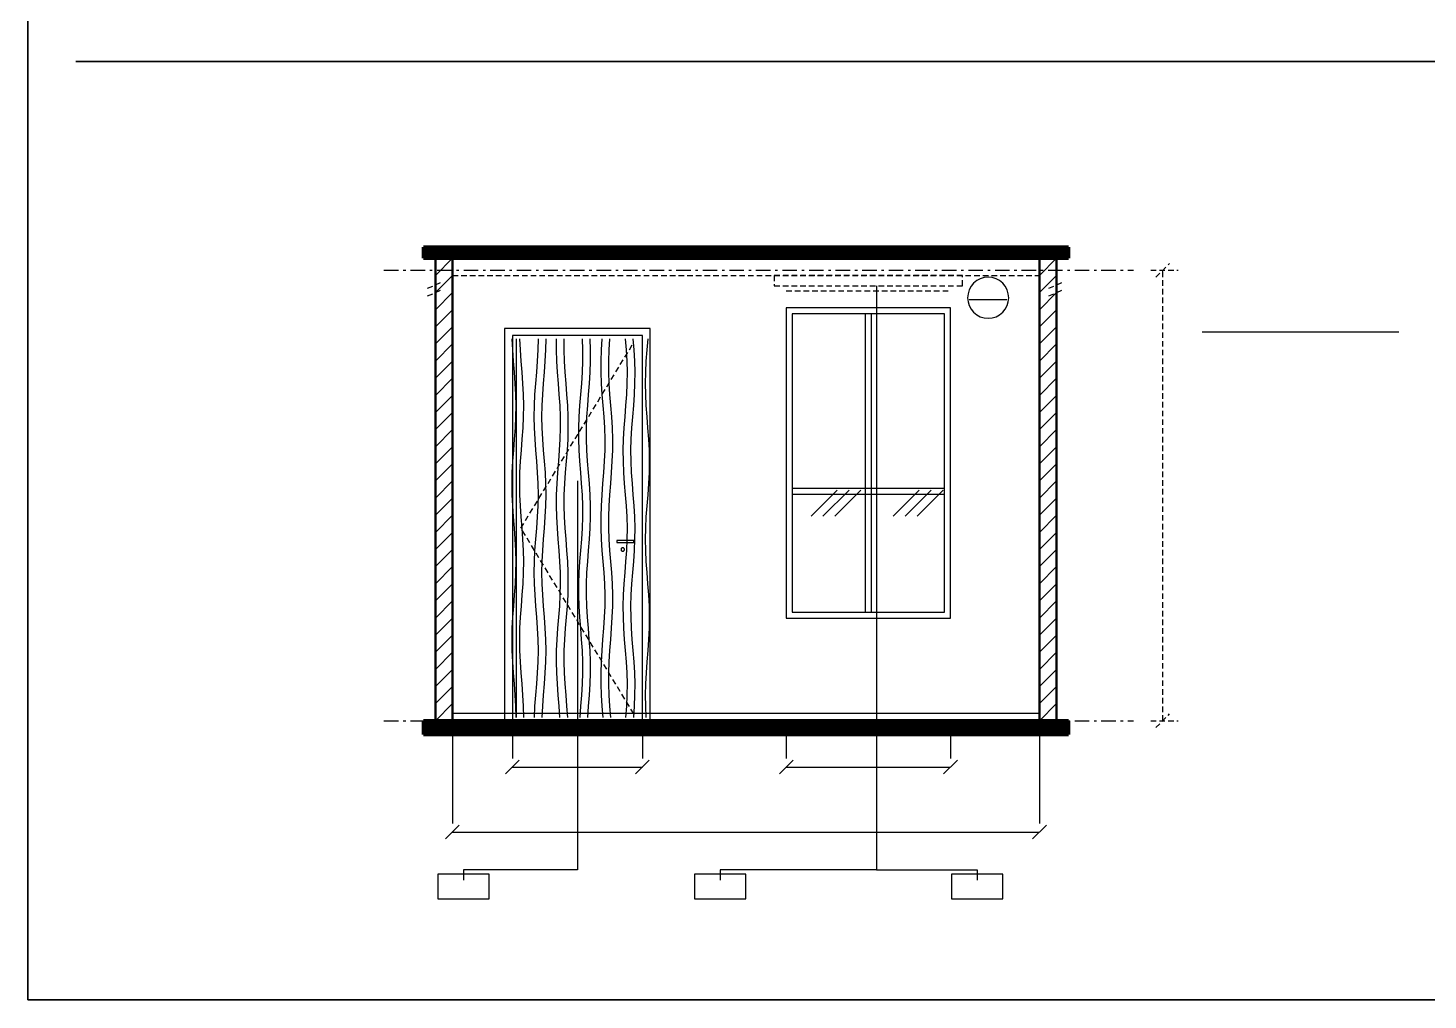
# Model space of a CAD drawing. Header units: millimetres. Extents: x -39780 to 216580, y 220 to 11660.
# Drawn here: x 60220 to 68400, y 220 to 5894 of the extents above; entities that cross this region are included whole.
import ezdxf

# ---------------------------------------------------------------- set-up
doc = ezdxf.new("R2010")
doc.units = ezdxf.units.MM
for name, color, linetype, lineweight in [('AXIS', 8, 'CONTINUOUS', 9), ('BAND', 7, 'CONTINUOUS', 60), ('DETAIL', 7, 'CONTINUOUS', 18), ('DIM', 7, 'CONTINUOUS', 13), ('FRAME', 7, 'CONTINUOUS', 25), ('GLASS', 7, 'CONTINUOUS', 18), ('HATCH', 8, 'CONTINUOUS', 9), ('OPEN', 8, 'CONTINUOUS', 9), ('PENDING', 8, 'CONTINUOUS', 13), ('SYMBOL', 7, 'CONTINUOUS', 18), ('TAG', 7, 'CONTINUOUS', 13), ('WALL', 7, 'CONTINUOUS', 35), ('WOOD', 7, 'CONTINUOUS', 18)]:
    doc.layers.add(name, color=color, linetype=linetype, lineweight=lineweight)

msp = doc.modelspace()

# ---------------------------------------------------------------- linework, layer by layer
at = {"layer": 'AXIS'}
for p, q in [((62300, 4480), (62384.7, 4480)), ((62412.9, 4480), (62427, 4480)), ((62455.2, 4480), (62539.9, 4480)), ((62568.1, 4480), (62582.2, 4480)), ((62610.4, 4480), (62695.1, 4480)), ((62723.3, 4480), (62737.4, 4480)), ((62765.7, 4480), (62850.3, 4480)), ((62878.6, 4480), (62892.7, 4480)), ((62920.9, 4480), (63005.6, 4480)), ((63033.8, 4480), (63047.9, 4480)), ((63076.1, 4480), (63160.8, 4480)), ((63189, 4480), (63203.1, 4480)), ((63231.3, 4480), (63316, 4480)), ((63344.2, 4480), (63358.3, 4480)), ((63386.6, 4480), (63471.2, 4480)), ((63499.4, 4480), (63513.6, 4480)), ((63541.8, 4480), (63626.4, 4480)), ((63654.7, 4480), (63668.8, 4480)), ((63697, 4480), (63781.7, 4480)), ((63809.9, 4480), (63824, 4480)), ((63852.2, 4480), (63936.9, 4480)), ((63965.1, 4480), (63979.2, 4480)), ((64007.4, 4480), (64092.1, 4480)), ((64120.3, 4480), (64134.4, 4480)), ((64162.7, 4480), (64247.3, 4480)), ((64275.6, 4480), (64289.7, 4480)), ((64317.9, 4480), (64402.6, 4480)), ((64430.8, 4480), (64444.9, 4480)), ((64473.1, 4480), (64557.8, 4480)), ((64586, 4480), (64600.1, 4480)), ((64628.3, 4480), (64713, 4480)), ((64741.2, 4480), (64755.3, 4480)), ((64783.6, 4480), (64868.2, 4480)), ((64896.4, 4480), (64910.6, 4480)), ((64938.8, 4480), (65023.4, 4480)), ((65051.7, 4480), (65065.8, 4480)), ((65094, 4480), (65178.7, 4480)), ((65206.9, 4480), (65221, 4480)), ((65249.2, 4480), (65333.9, 4480)), ((65362.1, 4480), (65376.2, 4480)), ((65404.4, 4480), (65489.1, 4480)), ((65517.3, 4480), (65531.4, 4480)), ((65559.7, 4480), (65644.3, 4480)), ((65672.6, 4480), (65686.7, 4480)), ((65714.9, 4480), (65799.6, 4480)), ((65827.8, 4480), (65841.9, 4480)), ((65870.1, 4480), (65954.8, 4480)), ((65983, 4480), (65997.1, 4480)), ((66025.3, 4480), (66110, 4480)), ((66138.2, 4480), (66152.3, 4480)), ((66180.6, 4480), (66265.2, 4480)), ((66293.4, 4480), (66307.6, 4480)), ((66335.8, 4480), (66420.4, 4480)), ((66448.7, 4480), (66462.8, 4480)), ((66491, 4480), (66575.7, 4480)), ((66603.9, 4480), (66618, 4480)), ((66646.2, 4480), (66680, 4480)), ((62300, 1850), (62384.7, 1850)), ((62412.9, 1850), (62427, 1850)), ((62455.2, 1850), (62539.9, 1850)), ((62568.1, 1850), (62582.2, 1850)), ((62610.4, 1850), (62695.1, 1850)), ((62723.3, 1850), (62737.4, 1850)), ((62765.7, 1850), (62850.3, 1850)), ((62878.6, 1850), (62892.7, 1850)), ((62920.9, 1850), (63005.6, 1850)), ((63033.8, 1850), (63047.9, 1850)), ((63076.1, 1850), (63160.8, 1850)), ((63189, 1850), (63203.1, 1850)), ((63231.3, 1850), (63316, 1850)), ((63344.2, 1850), (63358.3, 1850)), ((63386.6, 1850), (63471.2, 1850)), ((63499.4, 1850), (63513.6, 1850)), ((63541.8, 1850), (63626.4, 1850)), ((63654.7, 1850), (63668.8, 1850)), ((63697, 1850), (63781.7, 1850)), ((63809.9, 1850), (63824, 1850)), ((63852.2, 1850), (63936.9, 1850)), ((63965.1, 1850), (63979.2, 1850)), ((64007.4, 1850), (64092.1, 1850)), ((64120.3, 1850), (64134.4, 1850)), ((64162.7, 1850), (64247.3, 1850)), ((64275.6, 1850), (64289.7, 1850)), ((64317.9, 1850), (64402.6, 1850)), ((64430.8, 1850), (64444.9, 1850)), ((64473.1, 1850), (64557.8, 1850)), ((64586, 1850), (64600.1, 1850)), ((64628.3, 1850), (64713, 1850)), ((64741.2, 1850), (64755.3, 1850)), ((64783.6, 1850), (64868.2, 1850)), ((64896.4, 1850), (64910.6, 1850)), ((64938.8, 1850), (65023.4, 1850)), ((65051.7, 1850), (65065.8, 1850)), ((65094, 1850), (65178.7, 1850)), ((65206.9, 1850), (65221, 1850)), ((65249.2, 1850), (65333.9, 1850)), ((65362.1, 1850), (65376.2, 1850)), ((65404.4, 1850), (65489.1, 1850)), ((65517.3, 1850), (65531.4, 1850)), ((65559.7, 1850), (65644.3, 1850)), ((65672.6, 1850), (65686.7, 1850)), ((65714.9, 1850), (65799.6, 1850)), ((65827.8, 1850), (65841.9, 1850)), ((65870.1, 1850), (65954.8, 1850)), ((65983, 1850), (65997.1, 1850)), ((66025.3, 1850), (66110, 1850)), ((66138.2, 1850), (66152.3, 1850)), ((66180.6, 1850), (66265.2, 1850)), ((66293.4, 1850), (66307.6, 1850)), ((66335.8, 1850), (66420.4, 1850)), ((66448.7, 1850), (66462.8, 1850)), ((66491, 1850), (66575.7, 1850)), ((66603.9, 1850), (66618, 1850)), ((66646.2, 1850), (66680, 1850))]:
    msp.add_line(p, q, dxfattribs=at)
at = {"layer": 'BAND'}
for p, q in [((66300, 4615), (62530, 4615)), ((62530, 4615), (62530, 4550)), ((62530, 4614), (66300, 4614)), ((62530, 4606), (66300, 4606)), ((62530, 4598), (66300, 4598)), ((62530, 4590), (66300, 4590)), ((62530, 4582), (66300, 4582)), ((66300, 4550), (66300, 4615)), ((62530, 4574), (66300, 4574)), ((62530, 4566), (66300, 4566)), ((62530, 4558), (66300, 4558)), ((62530, 4550), (66300, 4550)), ((62530, 4550), (66300, 4550)), ((62530, 1850), (66300, 1850)), ((66300, 1850), (62530, 1850)), ((62530, 1850), (62530, 1770)), ((62530, 1842), (66300, 1842)), ((62530, 1834), (66300, 1834)), ((62530, 1826), (66300, 1826)), ((62530, 1818), (66300, 1818)), ((62530, 1810), (66300, 1810)), ((62530, 1802), (66300, 1802)), ((66300, 1770), (66300, 1850)), ((62530, 1794), (66300, 1794)), ((62530, 1786), (66300, 1786)), ((62530, 1778), (66300, 1778)), ((62530, 1770), (66300, 1770)), ((62530, 1770), (66300, 1770))]:
    msp.add_line(p, q, dxfattribs=at)
at = {"layer": 'DETAIL'}
for p, q in [((63075, 1870), (63075, 4080)), ((63760, 2902), (63660, 2902)), ((63660, 2902), (63660, 2890)), ((63660, 2890), (63760, 2890)), ((63760, 2890), (63760, 2902)), ((63685.2, 2852), (63685, 2850)), ((63685, 2850), (63685.2, 2848)), ((63685.8, 2853.8), (63685.2, 2852)), ((63685.2, 2848), (63685.8, 2846.2)), ((63686.7, 2855.6), (63685.8, 2853.8)), ((63685.8, 2846.2), (63686.7, 2844.4)), ((63687.9, 2857.1), (63686.7, 2855.6)), ((63686.7, 2844.4), (63687.9, 2842.9)), ((63689.4, 2858.3), (63687.9, 2857.1)), ((63687.9, 2842.9), (63689.4, 2841.7)), ((63691.2, 2859.2), (63689.4, 2858.3)), ((63689.4, 2841.7), (63691.2, 2840.8)), ((63693, 2859.8), (63691.2, 2859.2)), ((63691.2, 2840.8), (63693, 2840.2)), ((63695, 2860), (63693, 2859.8)), ((63693, 2840.2), (63695, 2840)), ((63697, 2859.8), (63695, 2860)), ((63695, 2840), (63697, 2840.2)), ((63698.8, 2859.2), (63697, 2859.8)), ((63697, 2840.2), (63698.8, 2840.8)), ((63700.6, 2858.3), (63698.8, 2859.2)), ((63698.8, 2840.8), (63700.6, 2841.7)), ((63702.1, 2857.1), (63700.6, 2858.3)), ((63700.6, 2841.7), (63702.1, 2842.9)), ((63703.3, 2855.6), (63702.1, 2857.1)), ((63702.1, 2842.9), (63703.3, 2844.4)), ((63704.2, 2853.8), (63703.3, 2855.6)), ((63703.3, 2844.4), (63704.2, 2846.2)), ((63704.8, 2852), (63704.2, 2853.8)), ((63704.2, 2846.2), (63704.8, 2848)), ((63705, 2850), (63704.8, 2852)), ((63704.8, 2848), (63705, 2850)), ((62700, 1895), (66130, 1895))]:
    msp.add_line(p, q, dxfattribs=at)
at = {"layer": 'DIM'}
for p, q in [((62700, 1850), (62700, 1250)), ((63050, 1850), (63050, 1630)), ((63810, 1850), (63810, 1630)), ((64650, 1850), (64650, 1630)), ((65610, 1850), (65610, 1630)), ((66130, 1850), (66130, 1250)), ((63010, 1540), (63090, 1620)), ((63050, 1580), (63810, 1580)), ((63770, 1540), (63850, 1620)), ((64610, 1540), (64690, 1620)), ((64650, 1580), (65610, 1580)), ((65570, 1540), (65650, 1620)), ((62660, 1160), (62740, 1240)), ((66090, 1160), (66170, 1240)), ((62700, 1200), (66130, 1200))]:
    msp.add_line(p, q, dxfattribs=at)
at = {"layer": 'FRAME'}
for p, q in [((60220, 11660), (60220, 220)), ((60500, 5700), (74300, 5700)), ((60220, 220), (76580, 220))]:
    msp.add_line(p, q, dxfattribs=at)
at = {"layer": 'GLASS'}
for p, q in [((65610, 4260), (64650, 4260)), ((64650, 4260), (64650, 2450)), ((65610, 2450), (65610, 4260)), ((65575, 4225), (64685, 4225)), ((64685, 4225), (64685, 2485)), ((65148, 4225), (65112, 4225)), ((65112, 4225), (65112, 2485)), ((65148, 2485), (65148, 4225)), ((65575, 2485), (65575, 4225)), ((65575, 3206), (64685, 3206)), ((64685, 3206), (64685, 3174)), ((65575, 3174), (65575, 3206)), ((64685, 3174), (65575, 3174)), ((64685, 2485), (65575, 2485)), ((65112, 2485), (65148, 2485)), ((64650, 2450), (65610, 2450))]:
    msp.add_line(p, q, dxfattribs=at)
at = {"layer": 'HATCH'}
for p, q in [((62600, 4450), (62700, 4550)), ((66130, 4450), (66230, 4550)), ((62600, 4350), (62700, 4450)), ((66130, 4350), (66230, 4450)), ((62600, 4250), (62700, 4350)), ((66130, 4250), (66230, 4350)), ((62600, 4150), (62700, 4250)), ((66130, 4150), (66230, 4250)), ((62600, 4050), (62700, 4150)), ((66130, 4050), (66230, 4150)), ((62600, 3950), (62700, 4050)), ((63052.2, 4015), (63049, 4080)), ((63056.9, 3950), (63052.2, 4015)), ((63097.2, 4015), (63094, 4080)), ((63101.9, 3950), (63097.2, 4015)), ((63197.1, 3950), (63200.6, 4015)), ((63200.6, 4015), (63202, 4080)), ((63242.1, 3950), (63245.6, 4015)), ((63245.6, 4015), (63247, 4080)), ((63308.1, 4015), (63308.7, 4080)), ((63309.9, 3950), (63308.1, 4015)), ((63353.1, 4015), (63353.7, 4080)), ((63354.9, 3950), (63353.1, 4015)), ((63461.6, 4015), (63459.2, 4080)), ((63461.8, 3950), (63461.6, 4015)), ((63506.6, 4015), (63504.2, 4080)), ((63506.8, 3950), (63506.6, 4015)), ((63568.2, 3950), (63570.3, 4015)), ((63570.3, 4015), (63574.3, 4080)), ((63613.2, 3950), (63615.3, 4015)), ((63615.3, 4015), (63619.3, 4080)), ((63716.5, 4015), (63711.5, 4080)), ((63720.2, 3950), (63716.5, 4015)), ((63761.5, 4015), (63756.5, 4080)), ((63765.2, 3950), (63761.5, 4015)), ((63832.7, 3950), (63837.6, 4015)), ((63837.6, 4015), (63842.9, 4080)), ((66130, 3950), (66230, 4050)), ((62600, 3850), (62700, 3950)), ((63062.2, 3885), (63056.9, 3950)), ((63107.2, 3885), (63101.9, 3950)), ((63192.2, 3885), (63197.1, 3950)), ((63237.2, 3885), (63242.1, 3950)), ((63313.7, 3885), (63309.9, 3950)), ((63358.7, 3885), (63354.9, 3950)), ((63459.6, 3885), (63461.8, 3950)), ((63504.6, 3885), (63506.8, 3950)), ((63568.4, 3885), (63568.2, 3950)), ((63613.4, 3885), (63613.2, 3950)), ((63721.9, 3885), (63720.2, 3950)), ((63766.9, 3885), (63765.2, 3950)), ((63829.3, 3885), (63832.7, 3950)), ((66130, 3850), (66230, 3950)), ((62600, 3750), (62700, 3850)), ((63067.1, 3820), (63062.2, 3885)), ((63112.1, 3820), (63107.2, 3885)), ((63186.9, 3820), (63192.2, 3885)), ((63231.9, 3820), (63237.2, 3885)), ((63318.7, 3820), (63313.7, 3885)), ((63363.7, 3820), (63358.7, 3885)), ((63455.5, 3820), (63459.6, 3885)), ((63500.5, 3820), (63504.6, 3885)), ((63571, 3820), (63568.4, 3885)), ((63616, 3820), (63613.4, 3885)), ((63721.3, 3820), (63721.9, 3885)), ((63766.3, 3820), (63766.9, 3885)), ((63828, 3820), (63829.3, 3885)), ((66130, 3750), (66230, 3850)), ((63070.6, 3755), (63067.1, 3820)), ((63115.6, 3755), (63112.1, 3820)), ((63182.2, 3755), (63186.9, 3820)), ((63227.2, 3755), (63231.9, 3820)), ((63324, 3755), (63318.7, 3820)), ((63369, 3755), (63363.7, 3820)), ((63450.4, 3755), (63455.5, 3820)), ((63495.4, 3755), (63500.5, 3820)), ((63575.3, 3755), (63571, 3820)), ((63620.3, 3755), (63616, 3820)), ((63718.4, 3755), (63721.3, 3820)), ((63763.4, 3755), (63766.3, 3820)), ((63829.1, 3755), (63828, 3820)), ((62600, 3650), (62700, 3750)), ((63072, 3690), (63070.6, 3755)), ((63071, 3625), (63072, 3690)), ((63117, 3690), (63115.6, 3755)), ((63116, 3625), (63117, 3690)), ((63178, 3625), (63179, 3690)), ((63179, 3690), (63182.2, 3755)), ((63223, 3625), (63224, 3690)), ((63224, 3690), (63227.2, 3755)), ((63328.5, 3690), (63324, 3755)), ((63331.3, 3625), (63328.5, 3690)), ((63373.5, 3690), (63369, 3755)), ((63376.3, 3625), (63373.5, 3690)), ((63440.9, 3625), (63445.2, 3690)), ((63445.2, 3690), (63450.4, 3755)), ((63485.9, 3625), (63490.2, 3690)), ((63490.2, 3690), (63495.4, 3755)), ((63580.5, 3690), (63575.3, 3755)), ((63585.7, 3625), (63580.5, 3690)), ((63625.5, 3690), (63620.3, 3755)), ((63630.7, 3625), (63625.5, 3690)), ((63708.6, 3625), (63713.9, 3690)), ((63713.9, 3690), (63718.4, 3755)), ((63753.6, 3625), (63758.9, 3690)), ((63758.9, 3690), (63763.4, 3755)), ((63832.3, 3690), (63829.1, 3755)), ((63837, 3625), (63832.3, 3690)), ((66130, 3650), (66230, 3750)), ((62600, 3550), (62700, 3650)), ((63067.9, 3560), (63071, 3625)), ((63112.9, 3560), (63116, 3625)), ((63179.4, 3560), (63178, 3625)), ((63224.4, 3560), (63223, 3625)), ((63331.9, 3560), (63331.3, 3625)), ((63376.9, 3560), (63376.3, 3625)), ((63438.4, 3560), (63440.9, 3625)), ((63483.4, 3560), (63485.9, 3625)), ((63589.7, 3560), (63585.7, 3625)), ((63634.7, 3560), (63630.7, 3625)), ((63703.5, 3560), (63708.6, 3625)), ((63748.5, 3560), (63753.6, 3625)), ((63842.3, 3560), (63837, 3625)), ((66130, 3550), (66230, 3650)), ((62600, 3450), (62700, 3550)), ((63063.1, 3495), (63067.9, 3560)), ((63108.1, 3495), (63112.9, 3560)), ((63182.9, 3495), (63179.4, 3560)), ((63227.9, 3495), (63224.4, 3560)), ((63330.2, 3495), (63331.9, 3560)), ((63375.2, 3495), (63376.9, 3560)), ((63438.2, 3495), (63438.4, 3560)), ((63483.2, 3495), (63483.4, 3560)), ((63591.8, 3495), (63589.7, 3560)), ((63636.8, 3495), (63634.7, 3560)), ((63699.8, 3495), (63703.5, 3560)), ((63744.8, 3495), (63748.5, 3560)), ((63847.2, 3495), (63842.3, 3560)), ((66130, 3450), (66230, 3550)), ((62600, 3350), (62700, 3450)), ((63057.8, 3430), (63063.1, 3495)), ((63102.8, 3430), (63108.1, 3495)), ((63187.8, 3430), (63182.9, 3495)), ((63232.8, 3430), (63227.9, 3495)), ((63326.4, 3430), (63330.2, 3495)), ((63371.4, 3430), (63375.2, 3495)), ((63440.4, 3430), (63438.2, 3495)), ((63485.4, 3430), (63483.2, 3495)), ((63591.6, 3430), (63591.8, 3495)), ((63636.6, 3430), (63636.8, 3495)), ((63698.1, 3430), (63699.8, 3495)), ((63743.1, 3430), (63744.8, 3495)), ((63850.7, 3430), (63847.2, 3495)), ((66130, 3350), (66230, 3450)), ((63049.4, 3300), (63052.9, 3365)), ((63052.9, 3365), (63057.8, 3430)), ((63094.4, 3300), (63097.9, 3365)), ((63097.9, 3365), (63102.8, 3430)), ((63193.1, 3365), (63187.8, 3430)), ((63197.8, 3300), (63193.1, 3365)), ((63238.1, 3365), (63232.8, 3430)), ((63242.8, 3300), (63238.1, 3365)), ((63316, 3300), (63321.3, 3365)), ((63321.3, 3365), (63326.4, 3430)), ((63361, 3300), (63366.3, 3365)), ((63366.3, 3365), (63371.4, 3430)), ((63444.4, 3365), (63440.4, 3430)), ((63449.6, 3300), (63444.4, 3365)), ((63489.4, 3365), (63485.4, 3430)), ((63494.6, 3300), (63489.4, 3365)), ((63584.8, 3300), (63589.1, 3365)), ((63589.1, 3365), (63591.6, 3430)), ((63629.8, 3300), (63634.1, 3365)), ((63634.1, 3365), (63636.6, 3430)), ((63698.7, 3365), (63698.1, 3430)), ((63701.6, 3300), (63698.7, 3365)), ((63743.7, 3365), (63743.1, 3430)), ((63746.6, 3300), (63743.7, 3365)), ((63852, 3365), (63850.7, 3430)), ((63851, 3300), (63852, 3365)), ((62600, 3250), (62700, 3350)), ((63048, 3235), (63049.4, 3300)), ((63093, 3235), (63094.4, 3300)), ((63201, 3235), (63197.8, 3300)), ((63246, 3235), (63242.8, 3300)), ((63311.5, 3235), (63316, 3300)), ((63356.5, 3235), (63361, 3300)), ((63454.8, 3235), (63449.6, 3300)), ((63499.8, 3235), (63494.6, 3300)), ((63579.5, 3235), (63584.8, 3300)), ((63624.5, 3235), (63629.8, 3300)), ((63706.1, 3235), (63701.6, 3300)), ((63751.1, 3235), (63746.6, 3300)), ((63847.8, 3235), (63851, 3300)), ((66130, 3250), (66230, 3350)), ((62600, 3150), (62700, 3250)), ((63049, 3170), (63048, 3235)), ((63094, 3170), (63093, 3235)), ((63202, 3170), (63201, 3235)), ((63247, 3170), (63246, 3235)), ((63308.7, 3170), (63311.5, 3235)), ((63353.7, 3170), (63356.5, 3235)), ((63459.1, 3170), (63454.8, 3235)), ((63504.1, 3170), (63499.8, 3235)), ((63574.4, 3170), (63579.5, 3235)), ((63619.4, 3170), (63624.5, 3235)), ((63711.4, 3170), (63706.1, 3235)), ((63756.4, 3170), (63751.1, 3235)), ((63843, 3170), (63847.8, 3235)), ((64795, 3045), (64947, 3197)), ((64865, 3045), (65017, 3197)), ((64935, 3045), (65087, 3197)), ((65275, 3045), (65427, 3197)), ((65345, 3045), (65497, 3197)), ((65415, 3045), (65567, 3197)), ((66130, 3150), (66230, 3250)), ((62600, 3050), (62700, 3150)), ((63052.1, 3105), (63049, 3170)), ((63097.1, 3105), (63094, 3170)), ((63200.6, 3105), (63202, 3170)), ((63245.6, 3105), (63247, 3170)), ((63308.1, 3105), (63308.7, 3170)), ((63353.1, 3105), (63353.7, 3170)), ((63461.6, 3105), (63459.1, 3170)), ((63506.6, 3105), (63504.1, 3170)), ((63570.3, 3105), (63574.4, 3170)), ((63615.3, 3105), (63619.4, 3170)), ((63716.4, 3105), (63711.4, 3170)), ((63761.4, 3105), (63756.4, 3170)), ((63837.7, 3105), (63843, 3170)), ((66130, 3050), (66230, 3150)), ((62600, 2950), (62700, 3050)), ((63056.8, 3040), (63052.1, 3105)), ((63062.1, 2975), (63056.8, 3040)), ((63101.8, 3040), (63097.1, 3105)), ((63107.1, 2975), (63101.8, 3040)), ((63192.3, 2975), (63197.2, 3040)), ((63197.2, 3040), (63200.6, 3105)), ((63237.3, 2975), (63242.2, 3040)), ((63242.2, 3040), (63245.6, 3105)), ((63309.8, 3040), (63308.1, 3105)), ((63313.6, 2975), (63309.8, 3040)), ((63354.8, 3040), (63353.1, 3105)), ((63358.6, 2975), (63354.8, 3040)), ((63459.7, 2975), (63461.8, 3040)), ((63461.8, 3040), (63461.6, 3105)), ((63504.7, 2975), (63506.8, 3040)), ((63506.8, 3040), (63506.6, 3105)), ((63568.2, 3040), (63570.3, 3105)), ((63568.4, 2975), (63568.2, 3040)), ((63613.2, 3040), (63615.3, 3105)), ((63613.4, 2975), (63613.2, 3040)), ((63720.2, 3040), (63716.4, 3105)), ((63721.9, 2975), (63720.2, 3040)), ((63765.2, 3040), (63761.4, 3105)), ((63766.9, 2975), (63765.2, 3040)), ((63829.4, 2975), (63832.8, 3040)), ((63832.8, 3040), (63837.7, 3105)), ((66130, 2950), (66230, 3050)), ((62600, 2850), (62700, 2950)), ((63067, 2910), (63062.1, 2975)), ((63112, 2910), (63107.1, 2975)), ((63187, 2910), (63192.3, 2975)), ((63232, 2910), (63237.3, 2975)), ((63318.6, 2910), (63313.6, 2975)), ((63363.6, 2910), (63358.6, 2975)), ((63455.6, 2910), (63459.7, 2975)), ((63500.6, 2910), (63504.7, 2975)), ((63570.9, 2910), (63568.4, 2975)), ((63615.9, 2910), (63613.4, 2975)), ((63721.3, 2910), (63721.9, 2975)), ((63766.3, 2910), (63766.9, 2975)), ((63828, 2910), (63829.4, 2975)), ((66130, 2850), (66230, 2950)), ((63070.6, 2845), (63067, 2910)), ((63115.6, 2845), (63112, 2910)), ((63182.2, 2845), (63187, 2910)), ((63227.2, 2845), (63232, 2910)), ((63323.9, 2845), (63318.6, 2910)), ((63368.9, 2845), (63363.6, 2910)), ((63450.5, 2845), (63455.6, 2910)), ((63495.5, 2845), (63500.6, 2910)), ((63575.2, 2845), (63570.9, 2910)), ((63620.2, 2845), (63615.9, 2910)), ((63718.5, 2845), (63721.3, 2910)), ((63763.5, 2845), (63766.3, 2910)), ((63829, 2845), (63828, 2910)), ((62600, 2750), (62700, 2850)), ((63072, 2780), (63070.6, 2845)), ((63117, 2780), (63115.6, 2845)), ((63179, 2780), (63182.2, 2845)), ((63224, 2780), (63227.2, 2845)), ((63328.4, 2780), (63323.9, 2845)), ((63373.4, 2780), (63368.9, 2845)), ((63445.2, 2780), (63450.5, 2845)), ((63490.2, 2780), (63495.5, 2845)), ((63580.4, 2780), (63575.2, 2845)), ((63625.4, 2780), (63620.2, 2845)), ((63713.9, 2780), (63718.5, 2845)), ((63758.9, 2780), (63763.5, 2845)), ((63832.2, 2780), (63829, 2845)), ((66130, 2750), (66230, 2850)), ((62600, 2650), (62700, 2750)), ((63067.9, 2650), (63071, 2715)), ((63071, 2715), (63072, 2780)), ((63112.9, 2650), (63116, 2715)), ((63116, 2715), (63117, 2780)), ((63178, 2715), (63179, 2780)), ((63179.3, 2650), (63178, 2715)), ((63223, 2715), (63224, 2780)), ((63224.3, 2650), (63223, 2715)), ((63331.3, 2715), (63328.4, 2780)), ((63331.9, 2650), (63331.3, 2715)), ((63376.3, 2715), (63373.4, 2780)), ((63376.9, 2650), (63376.3, 2715)), ((63438.4, 2650), (63440.9, 2715)), ((63440.9, 2715), (63445.2, 2780)), ((63483.4, 2650), (63485.9, 2715)), ((63485.9, 2715), (63490.2, 2780)), ((63585.6, 2715), (63580.4, 2780)), ((63589.6, 2650), (63585.6, 2715)), ((63630.6, 2715), (63625.4, 2780)), ((63634.6, 2650), (63630.6, 2715)), ((63703.6, 2650), (63708.6, 2715)), ((63708.6, 2715), (63713.9, 2780)), ((63748.6, 2650), (63753.6, 2715)), ((63753.6, 2715), (63758.9, 2780)), ((63836.9, 2715), (63832.2, 2780)), ((63842.3, 2650), (63836.9, 2715)), ((66130, 2650), (66230, 2750)), ((62600, 2550), (62700, 2650)), ((63063.2, 2585), (63067.9, 2650)), ((63108.2, 2585), (63112.9, 2650)), ((63182.8, 2585), (63179.3, 2650)), ((63227.8, 2585), (63224.3, 2650)), ((63330.2, 2585), (63331.9, 2650)), ((63375.2, 2585), (63376.9, 2650)), ((63438.2, 2585), (63438.4, 2650)), ((63483.2, 2585), (63483.4, 2650)), ((63591.8, 2585), (63589.6, 2650)), ((63636.8, 2585), (63634.6, 2650)), ((63699.8, 2585), (63703.6, 2650)), ((63744.8, 2585), (63748.6, 2650)), ((63847.1, 2585), (63842.3, 2650)), ((66130, 2550), (66230, 2650)), ((62600, 2450), (62700, 2550)), ((63057.9, 2520), (63063.2, 2585)), ((63102.9, 2520), (63108.2, 2585)), ((63187.7, 2520), (63182.8, 2585)), ((63232.7, 2520), (63227.8, 2585)), ((63326.5, 2520), (63330.2, 2585)), ((63371.5, 2520), (63375.2, 2585)), ((63440.3, 2520), (63438.2, 2585)), ((63485.3, 2520), (63483.2, 2585)), ((63591.6, 2520), (63591.8, 2585)), ((63636.6, 2520), (63636.8, 2585)), ((63698.1, 2520), (63699.8, 2585)), ((63743.1, 2520), (63744.8, 2585)), ((63850.6, 2520), (63847.1, 2585)), ((66130, 2450), (66230, 2550)), ((63049.5, 2390), (63053, 2455)), ((63053, 2455), (63057.9, 2520)), ((63094.5, 2390), (63098, 2455)), ((63098, 2455), (63102.9, 2520)), ((63193, 2455), (63187.7, 2520)), ((63197.7, 2390), (63193, 2455)), ((63238, 2455), (63232.7, 2520)), ((63242.7, 2390), (63238, 2455)), ((63316.1, 2390), (63321.4, 2455)), ((63321.4, 2455), (63326.5, 2520)), ((63361.1, 2390), (63366.4, 2455)), ((63366.4, 2455), (63371.5, 2520)), ((63444.3, 2455), (63440.3, 2520)), ((63449.5, 2390), (63444.3, 2455)), ((63489.3, 2455), (63485.3, 2520)), ((63494.5, 2390), (63489.3, 2455)), ((63584.8, 2390), (63589.1, 2455)), ((63589.1, 2455), (63591.6, 2520)), ((63629.8, 2390), (63634.1, 2455)), ((63634.1, 2455), (63636.6, 2520)), ((63698.7, 2455), (63698.1, 2520)), ((63701.5, 2390), (63698.7, 2455)), ((63743.7, 2455), (63743.1, 2520)), ((63746.5, 2390), (63743.7, 2455)), ((63852, 2455), (63850.6, 2520)), ((63851, 2390), (63852, 2455)), ((62600, 2350), (62700, 2450)), ((63048, 2325), (63049.5, 2390)), ((63093, 2325), (63094.5, 2390)), ((63200.9, 2325), (63197.7, 2390)), ((63245.9, 2325), (63242.7, 2390)), ((63311.6, 2325), (63316.1, 2390)), ((63356.6, 2325), (63361.1, 2390)), ((63454.7, 2325), (63449.5, 2390)), ((63499.7, 2325), (63494.5, 2390)), ((63579.6, 2325), (63584.8, 2390)), ((63624.6, 2325), (63629.8, 2390)), ((63706, 2325), (63701.5, 2390)), ((63751, 2325), (63746.5, 2390)), ((63847.8, 2325), (63851, 2390)), ((66130, 2350), (66230, 2450)), ((62600, 2250), (62700, 2350)), ((63048.9, 2260), (63048, 2325)), ((63093.9, 2260), (63093, 2325)), ((63202, 2260), (63200.9, 2325)), ((63247, 2260), (63245.9, 2325)), ((63308.7, 2260), (63311.6, 2325)), ((63353.7, 2260), (63356.6, 2325)), ((63459, 2260), (63454.7, 2325)), ((63504, 2260), (63499.7, 2325)), ((63574.4, 2260), (63579.6, 2325)), ((63619.4, 2260), (63624.6, 2325)), ((63711.3, 2260), (63706, 2325)), ((63756.3, 2260), (63751, 2325)), ((63843.1, 2260), (63847.8, 2325)), ((66130, 2250), (66230, 2350)), ((62600, 2150), (62700, 2250)), ((63052, 2195), (63048.9, 2260)), ((63097, 2195), (63093.9, 2260)), ((63200.7, 2195), (63202, 2260)), ((63245.7, 2195), (63247, 2260)), ((63308.1, 2195), (63308.7, 2260)), ((63353.1, 2195), (63353.7, 2260)), ((63461.6, 2195), (63459, 2260)), ((63506.6, 2195), (63504, 2260)), ((63570.4, 2195), (63574.4, 2260)), ((63615.4, 2195), (63619.4, 2260)), ((63716.4, 2195), (63711.3, 2260)), ((63761.4, 2195), (63756.3, 2260)), ((63837.8, 2195), (63843.1, 2260)), ((66130, 2150), (66230, 2250)), ((62600, 2050), (62700, 2150)), ((63056.7, 2130), (63052, 2195)), ((63062.1, 2065), (63056.7, 2130)), ((63101.7, 2130), (63097, 2195)), ((63107.1, 2065), (63101.7, 2130)), ((63192.4, 2065), (63197.2, 2130)), ((63197.2, 2130), (63200.7, 2195)), ((63237.4, 2065), (63242.2, 2130)), ((63242.2, 2130), (63245.7, 2195)), ((63309.8, 2130), (63308.1, 2195)), ((63313.5, 2065), (63309.8, 2130)), ((63354.8, 2130), (63353.1, 2195)), ((63358.5, 2065), (63354.8, 2130)), ((63459.7, 2065), (63461.8, 2130)), ((63461.8, 2130), (63461.6, 2195)), ((63504.7, 2065), (63506.8, 2130)), ((63506.8, 2130), (63506.6, 2195)), ((63568.2, 2130), (63570.4, 2195)), ((63568.4, 2065), (63568.2, 2130)), ((63613.2, 2130), (63615.4, 2195)), ((63613.4, 2065), (63613.2, 2130)), ((63720.1, 2130), (63716.4, 2195)), ((63721.9, 2065), (63720.1, 2130)), ((63765.1, 2130), (63761.4, 2195)), ((63766.9, 2065), (63765.1, 2130)), ((63829.4, 2065), (63832.9, 2130)), ((63832.9, 2130), (63837.8, 2195)), ((66130, 2050), (66230, 2150)), ((62600, 1950), (62700, 2050)), ((63067, 2000), (63062.1, 2065)), ((63112, 2000), (63107.1, 2065)), ((63187, 2000), (63192.4, 2065)), ((63232, 2000), (63237.4, 2065)), ((63318.5, 2000), (63313.5, 2065)), ((63363.5, 2000), (63358.5, 2065)), ((63455.7, 2000), (63459.7, 2065)), ((63500.7, 2000), (63504.7, 2065)), ((63570.9, 2000), (63568.4, 2065)), ((63615.9, 2000), (63613.4, 2065)), ((63721.3, 2000), (63721.9, 2065)), ((63766.3, 2000), (63766.9, 2065)), ((63828, 2000), (63829.4, 2065)), ((66130, 1950), (66230, 2050)), ((63070.5, 1935), (63067, 2000)), ((63115.5, 1935), (63112, 2000)), ((63182.3, 1935), (63187, 2000)), ((63227.3, 1935), (63232, 2000)), ((63323.8, 1935), (63318.5, 2000)), ((63368.8, 1935), (63363.5, 2000)), ((63450.6, 1935), (63455.7, 2000)), ((63495.6, 1935), (63500.7, 2000)), ((63575.1, 1935), (63570.9, 2000)), ((63620.1, 1935), (63615.9, 2000)), ((63718.5, 1935), (63721.3, 2000)), ((63763.5, 1935), (63766.3, 2000)), ((63829, 1935), (63828, 2000)), ((62600, 1850), (62700, 1950)), ((63072, 1870), (63070.5, 1935)), ((63117, 1870), (63115.5, 1935)), ((63179.1, 1870), (63182.3, 1935)), ((63224.1, 1870), (63227.3, 1935)), ((63328.4, 1870), (63323.8, 1935)), ((63373.4, 1870), (63368.8, 1935)), ((63445.3, 1870), (63450.6, 1935)), ((63490.3, 1870), (63495.6, 1935)), ((63580.4, 1870), (63575.1, 1935)), ((63625.4, 1870), (63620.1, 1935)), ((63714, 1870), (63718.5, 1935)), ((63759, 1870), (63763.5, 1935)), ((63832.1, 1870), (63829, 1935)), ((66130, 1850), (66230, 1950))]:
    msp.add_line(p, q, dxfattribs=at)
at = {"layer": 'OPEN'}
for p, q in [((63733.6, 4016.6), (63750.5, 4044.4)), ((63680.8, 3929.8), (63697.7, 3957.6)), ((63707.2, 3973.2), (63724.1, 4001)), ((63628, 3843), (63644.9, 3870.7)), ((63654.4, 3886.4), (63671.3, 3914.1)), ((63575.2, 3756.2), (63592.1, 3783.9)), ((63601.6, 3799.6), (63618.5, 3827.3)), ((63522.4, 3669.4), (63539.3, 3697.1)), ((63548.8, 3712.8), (63565.7, 3740.5)), ((63469.6, 3582.6), (63486.5, 3610.3)), ((63496, 3626), (63512.9, 3653.7)), ((63416.8, 3495.8), (63433.7, 3523.5)), ((63443.2, 3539.2), (63460.1, 3566.9)), ((63364, 3409), (63380.9, 3436.7)), ((63390.4, 3452.4), (63407.3, 3480.1)), ((63337.6, 3365.6), (63354.5, 3393.3)), ((63284.8, 3278.8), (63301.7, 3306.5)), ((63311.2, 3322.2), (63328.1, 3349.9)), ((63232, 3192), (63248.9, 3219.7)), ((63258.4, 3235.4), (63275.3, 3263.1)), ((63179.2, 3105.2), (63196.1, 3132.9)), ((63205.6, 3148.6), (63222.5, 3176.3)), ((63126.4, 3018.4), (63143.3, 3046.1)), ((63152.8, 3061.8), (63169.7, 3089.5)), ((63100, 2975), (63116.9, 3002.7)), ((63126.4, 2931.6), (63109.5, 2959.4)), ((63152.8, 2888.2), (63135.9, 2916)), ((63179.2, 2844.8), (63162.3, 2872.6)), ((63205.6, 2801.4), (63188.7, 2829.1)), ((63232, 2758), (63215.1, 2785.7)), ((63258.4, 2714.6), (63241.5, 2742.3)), ((63284.8, 2671.2), (63267.9, 2698.9)), ((63311.2, 2627.8), (63294.3, 2655.5)), ((63337.6, 2584.4), (63320.7, 2612.1)), ((63364, 2541), (63347.1, 2568.7)), ((63390.4, 2497.6), (63373.5, 2525.3)), ((63416.8, 2454.2), (63399.9, 2481.9)), ((63443.2, 2410.8), (63426.3, 2438.5)), ((63469.6, 2367.4), (63452.7, 2395.1)), ((63496, 2324), (63479.1, 2351.7)), ((63522.4, 2280.6), (63505.5, 2308.3)), ((63548.8, 2237.2), (63531.9, 2264.9)), ((63575.2, 2193.8), (63558.3, 2221.5)), ((63601.6, 2150.4), (63584.7, 2178.1)), ((63628, 2107), (63611.1, 2134.7)), ((63654.4, 2063.6), (63637.5, 2091.3)), ((63680.8, 2020.2), (63663.9, 2047.9)), ((63707.2, 1976.8), (63690.3, 2004.5)), ((63733.6, 1933.4), (63716.7, 1961.1)), ((63760, 1890), (63743.1, 1917.7))]:
    msp.add_line(p, q, dxfattribs=at)
at = {"layer": 'PENDING'}
for p, q in [((66881.8, 4511.8), (66890, 4520)), ((62700, 4450), (62732.5, 4450)), ((62750.8, 4450), (62783.3, 4450)), ((62801.6, 4450), (62834.1, 4450)), ((62852.4, 4450), (62884.9, 4450)), ((62903.2, 4450), (62935.7, 4450)), ((62954, 4450), (62986.5, 4450)), ((63004.8, 4450), (63037.3, 4450)), ((63055.6, 4450), (63088.1, 4450)), ((63106.4, 4450), (63138.9, 4450)), ((63157.2, 4450), (63189.7, 4450)), ((63208, 4450), (63240.5, 4450)), ((63258.8, 4450), (63291.3, 4450)), ((63309.6, 4450), (63342.1, 4450)), ((63360.4, 4450), (63392.9, 4450)), ((63411.2, 4450), (63443.7, 4450)), ((63462, 4450), (63494.5, 4450)), ((63512.8, 4450), (63545.3, 4450)), ((63563.6, 4450), (63596.1, 4450)), ((63614.4, 4450), (63646.9, 4450)), ((63665.2, 4450), (63697.7, 4450)), ((63716, 4450), (63748.5, 4450)), ((63766.8, 4450), (63799.3, 4450)), ((63817.6, 4450), (63850.1, 4450)), ((63868.4, 4450), (63900.9, 4450)), ((63919.2, 4450), (63951.7, 4450)), ((63970, 4450), (64002.5, 4450)), ((64020.8, 4450), (64053.3, 4450)), ((64071.6, 4450), (64104.1, 4450)), ((64122.4, 4450), (64154.9, 4450)), ((64173.2, 4450), (64205.7, 4450)), ((64224, 4450), (64256.5, 4450)), ((64274.8, 4450), (64307.3, 4450)), ((64325.6, 4450), (64358.1, 4450)), ((64376.4, 4450), (64408.9, 4450)), ((64427.2, 4450), (64459.7, 4450)), ((64478, 4450), (64510.5, 4450)), ((64528.8, 4450), (64561.3, 4450)), ((64579.6, 4450), (64612.1, 4450)), ((64580, 4450), (64580, 4417.5)), ((64613.2, 4450), (64580.7, 4450)), ((64630.4, 4450), (64662.9, 4450)), ((64664, 4450), (64631.5, 4450)), ((64681.2, 4450), (64713.7, 4450)), ((64714.8, 4450), (64682.3, 4450)), ((64732, 4450), (64764.5, 4450)), ((64765.6, 4450), (64733.1, 4450)), ((64782.8, 4450), (64815.3, 4450)), ((64816.4, 4450), (64783.9, 4450)), ((64833.6, 4450), (64866.1, 4450)), ((64867.2, 4450), (64834.7, 4450)), ((64884.4, 4450), (64916.9, 4450)), ((64918, 4450), (64885.5, 4450)), ((64935.2, 4450), (64967.7, 4450)), ((64968.8, 4450), (64936.3, 4450)), ((64986, 4450), (65018.5, 4450)), ((65019.6, 4450), (64987.1, 4450)), ((65036.8, 4450), (65069.3, 4450)), ((65070.4, 4450), (65037.9, 4450)), ((65087.6, 4450), (65120.1, 4450)), ((65121.2, 4450), (65088.7, 4450)), ((65138.4, 4450), (65170.9, 4450)), ((65172, 4450), (65139.5, 4450)), ((65189.2, 4450), (65221.7, 4450)), ((65222.8, 4450), (65190.3, 4450)), ((65240, 4450), (65272.5, 4450)), ((65273.6, 4450), (65241.1, 4450)), ((65290.8, 4450), (65323.3, 4450)), ((65324.4, 4450), (65291.9, 4450)), ((65341.6, 4450), (65374.1, 4450)), ((65375.2, 4450), (65342.7, 4450)), ((65392.4, 4450), (65424.9, 4450)), ((65426, 4450), (65393.5, 4450)), ((65443.2, 4450), (65475.7, 4450)), ((65476.8, 4450), (65444.3, 4450)), ((65494, 4450), (65526.5, 4450)), ((65527.6, 4450), (65495.1, 4450)), ((65544.8, 4450), (65577.3, 4450)), ((65578.4, 4450), (65545.9, 4450)), ((65595.6, 4450), (65628.1, 4450)), ((65629.2, 4450), (65596.7, 4450)), ((65646.4, 4450), (65678.9, 4450)), ((65680, 4450), (65647.5, 4450)), ((65680, 4440.8), (65680, 4450)), ((65680, 4390), (65680, 4422.5)), ((65697.2, 4450), (65729.7, 4450)), ((65748, 4450), (65780.5, 4450)), ((65798.8, 4450), (65831.3, 4450)), ((65849.6, 4450), (65882.1, 4450)), ((65900.4, 4450), (65932.9, 4450)), ((65951.2, 4450), (65983.7, 4450)), ((66002, 4450), (66034.5, 4450)), ((66052.8, 4450), (66085.3, 4450)), ((66103.6, 4450), (66130, 4450)), ((66780, 4480), (66812.5, 4480)), ((66810, 4440), (66832.9, 4462.9)), ((66830.8, 4480), (66863.3, 4480)), ((66845.9, 4475.9), (66868.9, 4498.9)), ((66850, 4440.8), (66850, 4473.3)), ((66850, 4390), (66850, 4422.5)), ((66881.6, 4480), (66914.1, 4480)), ((66932.4, 4480), (66940, 4480)), ((62555, 4375), (62584.7, 4388.2)), ((62555, 4330), (62584.7, 4343.2)), ((62601.4, 4395.6), (62631.1, 4408.8)), ((62601.4, 4350.6), (62631.1, 4363.8)), ((64580, 4399.2), (64580, 4390)), ((64580, 4390), (64612.5, 4390)), ((64630.8, 4390), (64663.3, 4390)), ((64650, 4360), (64682.5, 4360)), ((64681.6, 4390), (64714.1, 4390)), ((64700.8, 4360), (64733.3, 4360)), ((64732.4, 4390), (64764.9, 4390)), ((64751.6, 4360), (64784.1, 4360)), ((64783.2, 4390), (64815.7, 4390)), ((64802.4, 4360), (64834.9, 4360)), ((64834, 4390), (64866.5, 4390)), ((64853.2, 4360), (64885.7, 4360)), ((64884.8, 4390), (64917.3, 4390)), ((64904, 4360), (64936.5, 4360)), ((64935.6, 4390), (64968.1, 4390)), ((64954.8, 4360), (64987.3, 4360)), ((64986.4, 4390), (65018.9, 4390)), ((65005.6, 4360), (65038.1, 4360)), ((65037.2, 4390), (65069.7, 4390)), ((65056.4, 4360), (65088.9, 4360)), ((65088, 4390), (65120.5, 4390)), ((65107.2, 4360), (65139.7, 4360)), ((65138.8, 4390), (65171.3, 4390)), ((65158, 4360), (65190.5, 4360)), ((65189.6, 4390), (65222.1, 4390)), ((65208.8, 4360), (65241.3, 4360)), ((65240.4, 4390), (65272.9, 4390)), ((65259.6, 4360), (65292.1, 4360)), ((65291.2, 4390), (65323.7, 4390)), ((65310.4, 4360), (65342.9, 4360)), ((65342, 4390), (65374.5, 4390)), ((65361.2, 4360), (65393.7, 4360)), ((65392.8, 4390), (65425.3, 4390)), ((65412, 4360), (65444.5, 4360)), ((65443.6, 4390), (65476.1, 4390)), ((65462.8, 4360), (65495.3, 4360)), ((65494.4, 4390), (65526.9, 4390)), ((65513.6, 4360), (65546.1, 4360)), ((65545.2, 4390), (65577.7, 4390)), ((65564.4, 4360), (65596.9, 4360)), ((65596, 4390), (65628.5, 4390)), ((65646.8, 4390), (65679.3, 4390)), ((66185, 4375), (66214.7, 4388.2)), ((66185, 4330), (66214.7, 4343.2)), ((66231.4, 4395.6), (66261.1, 4408.8)), ((66231.4, 4350.6), (66261.1, 4363.8)), ((66850, 4339.2), (66850, 4371.7)), ((66850, 4288.4), (66850, 4320.9)), ((66850, 4237.6), (66850, 4270.1)), ((66850, 4186.8), (66850, 4219.3)), ((66850, 4136), (66850, 4168.5)), ((66850, 4085.2), (66850, 4117.7)), ((66850, 4034.4), (66850, 4066.9)), ((66850, 3983.6), (66850, 4016.1)), ((66850, 3932.8), (66850, 3965.3)), ((66850, 3882), (66850, 3914.5)), ((66850, 3831.2), (66850, 3863.7)), ((66850, 3780.4), (66850, 3812.9)), ((66850, 3729.6), (66850, 3762.1)), ((66850, 3678.8), (66850, 3711.3)), ((66850, 3628), (66850, 3660.5)), ((66850, 3577.2), (66850, 3609.7)), ((66850, 3526.4), (66850, 3558.9)), ((66850, 3475.6), (66850, 3508.1)), ((66850, 3424.8), (66850, 3457.3)), ((66850, 3374), (66850, 3406.5)), ((66850, 3323.2), (66850, 3355.7)), ((66850, 3272.4), (66850, 3304.9)), ((66850, 3221.6), (66850, 3254.1)), ((66850, 3170.8), (66850, 3203.3)), ((66850, 3120), (66850, 3152.5)), ((66850, 3069.2), (66850, 3101.7)), ((66850, 3018.4), (66850, 3050.9)), ((66850, 2967.6), (66850, 3000.1)), ((66850, 2916.8), (66850, 2949.3)), ((66850, 2866), (66850, 2898.5)), ((66850, 2815.2), (66850, 2847.7)), ((66850, 2764.4), (66850, 2796.9)), ((66850, 2713.6), (66850, 2746.1)), ((66850, 2662.8), (66850, 2695.3)), ((66850, 2612), (66850, 2644.5)), ((66850, 2561.2), (66850, 2593.7)), ((66850, 2510.4), (66850, 2542.9)), ((66850, 2459.6), (66850, 2492.1)), ((66850, 2408.8), (66850, 2441.3)), ((66850, 2358), (66850, 2390.5)), ((66850, 2307.2), (66850, 2339.7)), ((66850, 2256.4), (66850, 2288.9)), ((66850, 2205.6), (66850, 2238.1)), ((66850, 2154.8), (66850, 2187.3)), ((66850, 2104), (66850, 2136.5)), ((66850, 2053.2), (66850, 2085.7)), ((66850, 2002.4), (66850, 2034.9)), ((66850, 1951.6), (66850, 1984.1)), ((66850, 1900.8), (66850, 1933.3)), ((66850, 1850), (66850, 1882.5)), ((66881.8, 1881.8), (66890, 1890)), ((66780, 1850), (66812.5, 1850)), ((66810, 1810), (66832.9, 1832.9)), ((66830.8, 1850), (66863.3, 1850)), ((66845.9, 1845.9), (66868.9, 1868.9)), ((66881.6, 1850), (66914.1, 1850)), ((66932.4, 1850), (66940, 1850))]:
    msp.add_line(p, q, dxfattribs=at)
at = {"layer": 'SYMBOL'}
for p, q in [((65763.3, 4419.8), (65745.1, 4404.9)), ((65784.1, 4430.9), (65763.3, 4419.8)), ((65806.6, 4437.7), (65784.1, 4430.9)), ((65830, 4440), (65806.6, 4437.7)), ((65853.4, 4437.7), (65830, 4440)), ((65875.9, 4430.9), (65853.4, 4437.7)), ((65896.7, 4419.8), (65875.9, 4430.9)), ((65914.9, 4404.9), (65896.7, 4419.8)), ((65712.3, 4343.4), (65710, 4320)), ((65719.1, 4365.9), (65712.3, 4343.4)), ((65730.2, 4386.7), (65719.1, 4365.9)), ((65745.1, 4404.9), (65730.2, 4386.7)), ((65929.8, 4386.7), (65914.9, 4404.9)), ((65940.9, 4365.9), (65929.8, 4386.7)), ((65947.7, 4343.4), (65940.9, 4365.9)), ((65950, 4320), (65947.7, 4343.4)), ((65710, 4320), (65712.3, 4296.6)), ((65712.3, 4296.6), (65719.1, 4274.1)), ((65719.1, 4274.1), (65730.2, 4253.3)), ((65720, 4310), (65940, 4310)), ((65929.8, 4253.3), (65940.9, 4274.1)), ((65940.9, 4274.1), (65947.7, 4296.6)), ((65947.7, 4296.6), (65950, 4320)), ((65730.2, 4253.3), (65745.1, 4235.1)), ((65745.1, 4235.1), (65763.3, 4220.2)), ((65763.3, 4220.2), (65784.1, 4209.1)), ((65784.1, 4209.1), (65806.6, 4202.3)), ((65806.6, 4202.3), (65830, 4200)), ((65830, 4200), (65853.4, 4202.3)), ((65853.4, 4202.3), (65875.9, 4209.1)), ((65875.9, 4209.1), (65896.7, 4220.2)), ((65896.7, 4220.2), (65914.9, 4235.1)), ((65914.9, 4235.1), (65929.8, 4253.3))]:
    msp.add_line(p, q, dxfattribs=at)
at = {"layer": 'TAG'}
for p, q in [((65178, 4390), (65178, 980)), ((67080, 4120), (68230, 4120)), ((65178, 3536), (65178, 980)), ((63430, 3250), (63430, 980)), ((62915, 955), (62615, 955)), ((62615, 955), (62615, 810)), ((63430, 980), (62765, 980)), ((62765, 980), (62765, 920)), ((62915, 810), (62915, 955)), ((64415, 955), (64115, 955)), ((64115, 955), (64115, 810)), ((65178, 980), (64265, 980)), ((64265, 980), (64265, 920)), ((64415, 810), (64415, 955)), ((65178, 980), (65765, 980)), ((65915, 955), (65615, 955)), ((65615, 955), (65615, 810)), ((65765, 980), (65765, 920)), ((65915, 810), (65915, 955)), ((62615, 810), (62915, 810)), ((64115, 810), (64415, 810)), ((65615, 810), (65915, 810))]:
    msp.add_line(p, q, dxfattribs=at)
at = {"layer": 'WALL'}
for p, q in [((62700, 4550), (62600, 4550)), ((62600, 4550), (62600, 1850)), ((62700, 1850), (62700, 4550)), ((66230, 4550), (66130, 4550)), ((66130, 4550), (66130, 1850)), ((66230, 1850), (66230, 4550)), ((62600, 1850), (62700, 1850)), ((66130, 1850), (66230, 1850))]:
    msp.add_line(p, q, dxfattribs=at)
at = {"layer": 'WOOD'}
for p, q in [((63855, 4140), (63005, 4140)), ((63005, 4140), (63005, 1850)), ((63810, 4100), (63050, 4100)), ((63050, 4100), (63050, 1850)), ((63810, 1850), (63810, 4100)), ((63855, 1850), (63855, 4140)), ((63005, 1850), (63855, 1850)), ((63050, 1850), (63810, 1850))]:
    msp.add_line(p, q, dxfattribs=at)

doc.saveas('drawing.dxf')
